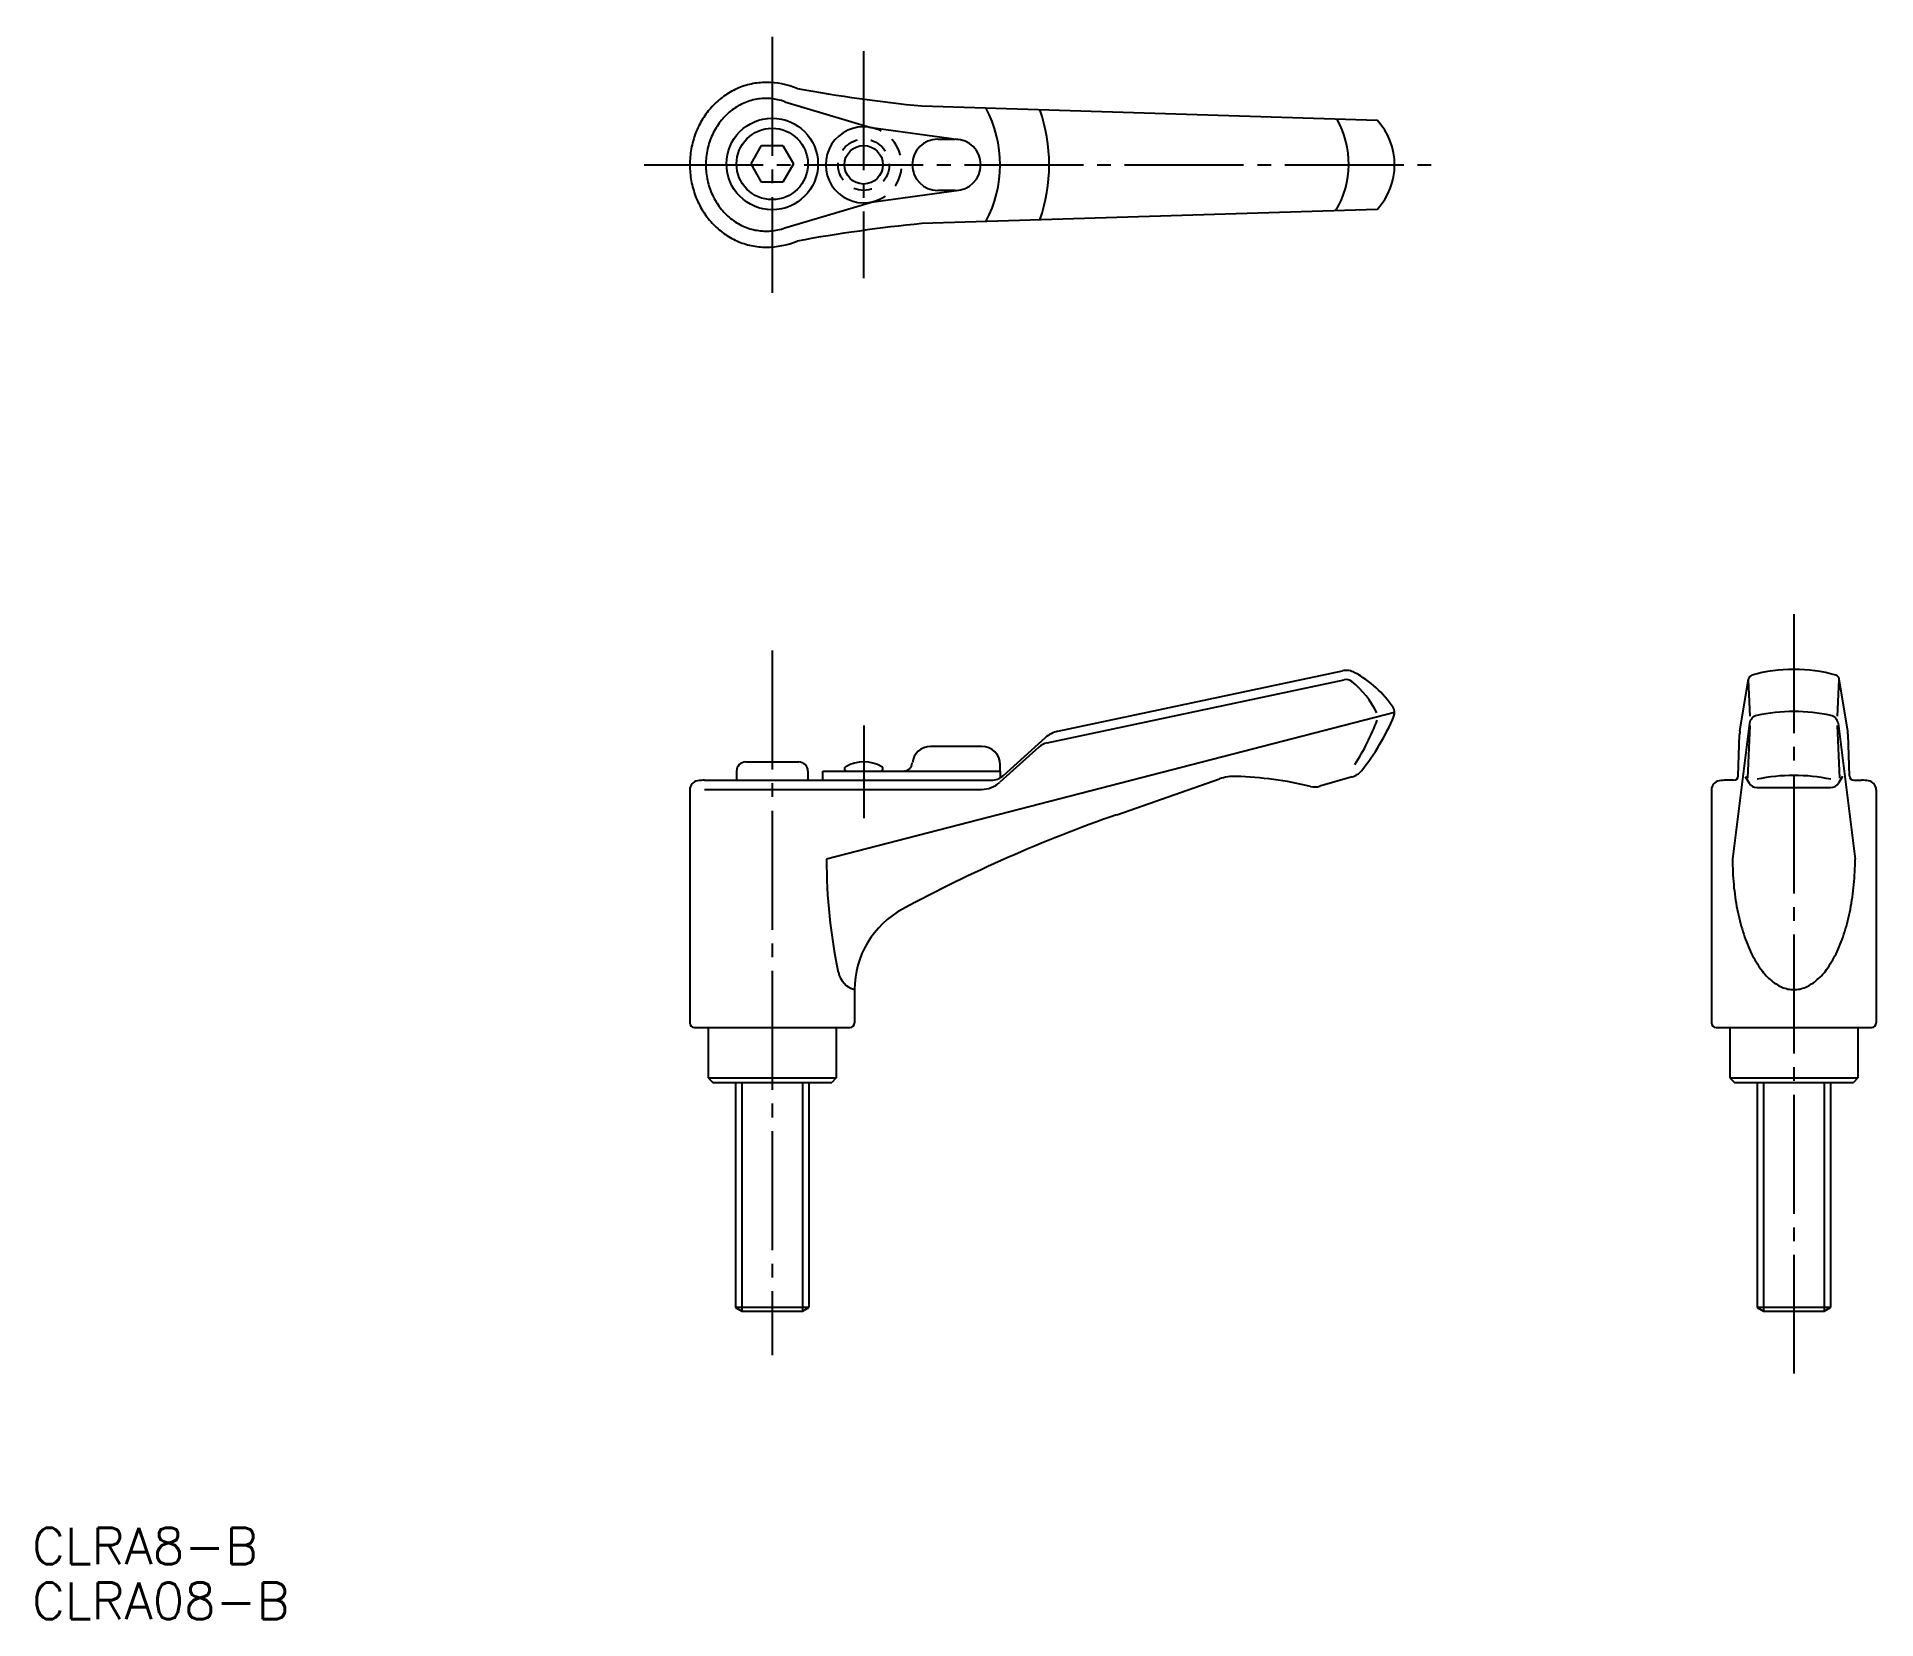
# Model space of a CAD drawing. Extents: x -258 to -57, y 157 to 330.
import ezdxf

# ---------------------------------------------------------------- set-up
doc = ezdxf.new("R2010")
doc.units = 0
doc.linetypes.add('CENTER', pattern=[17.5, 13, -1.5, 1.5, -1.5])
doc.linetypes.add('DASHED', pattern=[3.5, 2, -1.5])
doc.layers.get('0').update_dxf_attribs({"linetype": 'CONTINUOUS'})
doc.layers.add('CENTER', color=1, linetype='CENTER')
doc.layers.add('SIZE', color=7, linetype='CONTINUOUS')
doc.styles.get("Standard").update_dxf_attribs({"font": 'txt.shx', "bigfont": '@extfont2.shx'})

msp = doc.modelspace()

# ---------------------------------------------------------------- linework, layer by layer
at = {"color": 7, "linetype": 'CONTINUOUS'}
for p, q in [((-175.8, 322.76), (-166.4, 319.95)), ((-160.81, 322.3), (-111.09, 320.74)), ((-166.62, 319.98), (-156.8, 318.64)), ((-179.48, 315.96), (-178.33, 317.96)), ((-178.33, 317.96), (-176.02, 317.96)), ((-176.02, 317.96), (-174.86, 315.96)), ((-159.08, 318.67), (-157.18, 318.67)), ((-178.33, 313.96), (-179.48, 315.96)), ((-174.86, 315.96), (-176.02, 313.96)), ((-176.02, 313.96), (-178.33, 313.96)), ((-175.8, 308.97), (-166.33, 311.8)), ((-166.62, 311.76), (-156.8, 313.09)), ((-157.18, 313.07), (-159.08, 313.07)), ((-111.09, 311), (-160.81, 309.44)), ((-147.12, 252.72), (-114.68, 259.61)), ((-145.97, 253.98), (-114.88, 260.59)), ((-71.45, 254.01), (-70.51, 259.72)), ((-70.32, 255.62), (-70.51, 259.61)), ((-60.81, 255.62), (-60.62, 259.61)), ((-59.68, 254.01), (-60.62, 259.72)), ((-109.17, 256.03), (-171.24, 240.01)), ((-147.35, 253.28), (-151.94, 249.13)), ((-70.4, 254.86), (-72.26, 240.01)), ((-71.64, 249.12), (-71.49, 253.62)), ((-70.58, 248.88), (-70.35, 254.62)), ((-60.54, 248.88), (-60.78, 254.62)), ((-60.73, 254.86), (-58.87, 240.01)), ((-59.48, 249.12), (-59.64, 253.62)), ((-154.27, 252.33), (-159.87, 252.33)), ((-148.05, 252.24), (-152.3, 248.41)), ((-181.07, 249.63), (-181.07, 248.63)), ((-180.07, 250.63), (-174.27, 250.63)), ((-173.27, 249.63), (-173.27, 248.63)), ((-171.65, 249.63), (-152.27, 249.63)), ((-171.65, 248.63), (-171.65, 249.63)), ((-152.27, 249.63), (-152.27, 250.33)), ((-152.27, 249.63), (-152.27, 248.9)), ((-186.17, 247.59), (-186.17, 222.13)), ((-184.57, 248.63), (-153.26, 248.63)), ((-184.57, 247.63), (-154.31, 247.63)), ((-139.54, 244.86), (-128.29, 248.78)), ((-113.82, 248.99), (-117.34, 247.98)), ((-74.56, 247.59), (-74.56, 222.13)), ((-72.14, 248.63), (-72.96, 248.63)), ((-70.89, 249.06), (-70.44, 248.32)), ((-69.59, 247.84), (-61.54, 247.84)), ((-60.24, 249.06), (-60.69, 248.32)), ((-58.99, 248.63), (-58.16, 248.63)), ((-56.56, 247.59), (-56.56, 222.13)), ((-168.17, 225.76), (-168.17, 222.13)), ((-185.67, 221.63), (-168.67, 221.63)), ((-184.17, 221.63), (-184.17, 216.13)), ((-170.17, 221.63), (-170.17, 216.13)), ((-74.06, 221.63), (-57.06, 221.63)), ((-72.56, 221.63), (-72.56, 216.13)), ((-58.56, 221.63), (-58.56, 216.13)), ((-184.17, 216.13), (-183.67, 215.63)), ((-184.17, 216.13), (-170.17, 216.13)), ((-183.67, 215.63), (-170.67, 215.63)), ((-181.17, 215.63), (-181.17, 191.02)), ((-173.17, 215.63), (-173.17, 191.02)), ((-170.17, 216.13), (-170.67, 215.63)), ((-72.56, 216.13), (-72.06, 215.63)), ((-72.56, 216.13), (-58.56, 216.13)), ((-72.06, 215.63), (-59.06, 215.63)), ((-69.56, 215.63), (-69.56, 191.02)), ((-61.56, 215.63), (-61.56, 191.02)), ((-58.56, 216.13), (-59.06, 215.63)), ((-181.17, 191.02), (-180.5, 190.63)), ((-173.17, 191.02), (-181.17, 191.02)), ((-173.85, 190.63), (-173.17, 191.02)), ((-69.56, 191.02), (-68.89, 190.63)), ((-61.56, 191.02), (-69.56, 191.02)), ((-62.24, 190.63), (-61.56, 191.02)), ((-180.5, 190.63), (-173.85, 190.63)), ((-68.89, 190.63), (-62.24, 190.63))]:
    msp.add_line(p, q, dxfattribs=at)
at = {"color": 3, "linetype": 'CONTINUOUS'}
for p, q in [((-180.5, 215.63), (-180.5, 190.63)), ((-173.85, 215.63), (-173.85, 190.63)), ((-68.89, 215.63), (-68.89, 190.63)), ((-62.24, 215.63), (-62.24, 190.63))]:
    msp.add_line(p, q, dxfattribs=at)
at = {"color": 7, "linetype": 'CONTINUOUS'}
for points in [[(-177.83, 324.87, 0), (-178.04, 324.87, 0), (-178.24, 324.86, 0), (-178.45, 324.84, 0), (-178.65, 324.82, 0), (-178.85, 324.8, 0), (-179.06, 324.77, 0), (-179.26, 324.74, 0), (-179.46, 324.69, 0), (-179.66, 324.65, 0), (-179.86, 324.6, 0), (-180.06, 324.54, 0), (-180.25, 324.48, 0), (-180.45, 324.41, 0), (-180.64, 324.34, 0), (-180.83, 324.26, 0), (-181.02, 324.18, 0), (-181.21, 324.1, 0), (-181.4, 324, 0), (-181.58, 323.91, 0), (-181.76, 323.81, 0), (-181.94, 323.7, 0), (-182.12, 323.59, 0), (-182.29, 323.47, 0), (-182.47, 323.35, 0), (-182.63, 323.23, 0), (-182.8, 323.1, 0), (-182.96, 322.96, 0), (-183.12, 322.83, 0), (-183.28, 322.68, 0), (-183.43, 322.54, 0), (-183.58, 322.39, 0), (-183.73, 322.23, 0), (-183.87, 322.07, 0), (-184.01, 321.91, 0), (-184.15, 321.75, 0), (-184.28, 321.58, 0), (-184.41, 321.4, 0), (-184.53, 321.23, 0), (-184.65, 321.05, 0), (-184.77, 320.87, 0), (-184.88, 320.68, 0), (-184.99, 320.5, 0), (-185.09, 320.3, 0), (-185.19, 320.11, 0), (-185.28, 319.92, 0), (-185.37, 319.72, 0), (-185.46, 319.52, 0), (-185.54, 319.31, 0), (-185.61, 319.11, 0), (-185.69, 318.9, 0), (-185.75, 318.69, 0), (-185.81, 318.48, 0), (-185.87, 318.27, 0), (-185.92, 318.06, 0), (-185.97, 317.84, 0), (-186.01, 317.62, 0), (-186.05, 317.41, 0), (-186.08, 317.19, 0), (-186.11, 316.97, 0), (-186.13, 316.75, 0), (-186.15, 316.53, 0), (-186.16, 316.31, 0), (-186.17, 316.09, 0), (-186.17, 315.87, 0), (-186.17, 315.65, 0), (-186.16, 315.43, 0), (-186.15, 315.21, 0), (-186.13, 314.99, 0), (-186.11, 314.77, 0), (-186.08, 314.55, 0), (-186.05, 314.33, 0), (-186.01, 314.11, 0), (-185.97, 313.9, 0), (-185.92, 313.68, 0), (-185.87, 313.47, 0), (-185.81, 313.26, 0), (-185.75, 313.05, 0), (-185.69, 312.84, 0), (-185.61, 312.63, 0), (-185.54, 312.42, 0), (-185.46, 312.22, 0), (-185.37, 312.02, 0), (-185.28, 311.82, 0), (-185.19, 311.63, 0), (-185.09, 311.43, 0), (-184.99, 311.24, 0), (-184.88, 311.05, 0), (-184.77, 310.87, 0), (-184.65, 310.69, 0), (-184.53, 310.51, 0), (-184.41, 310.33, 0), (-184.28, 310.16, 0), (-184.15, 309.99, 0), (-184.01, 309.82, 0), (-183.87, 309.66, 0), (-183.73, 309.5, 0), (-183.58, 309.35, 0), (-183.43, 309.2, 0), (-183.28, 309.05, 0), (-183.12, 308.91, 0), (-182.96, 308.77, 0), (-182.8, 308.64, 0), (-182.63, 308.51, 0), (-182.47, 308.38, 0), (-182.29, 308.26, 0), (-182.12, 308.15, 0), (-181.94, 308.04, 0), (-181.76, 307.93, 0), (-181.58, 307.83, 0), (-181.4, 307.73, 0), (-181.21, 307.64, 0), (-181.02, 307.55, 0), (-180.83, 307.47, 0), (-180.64, 307.39, 0), (-180.45, 307.32, 0), (-180.25, 307.26, 0), (-180.06, 307.19, 0), (-179.86, 307.14, 0), (-179.66, 307.09, 0), (-179.46, 307.04, 0), (-179.26, 307, 0), (-179.06, 306.97, 0), (-178.85, 306.94, 0), (-178.65, 306.91, 0), (-178.45, 306.89, 0), (-178.24, 306.88, 0), (-178.04, 306.87, 0), (-177.83, 306.87, 0)], [(-175.79, 322.76, 0), (-175.98, 322.83, 0), (-176.17, 322.88, 0), (-176.36, 322.93, 0), (-176.55, 322.98, 0), (-176.74, 323.02, 0), (-176.93, 323.05, 0), (-177.12, 323.08, 0), (-177.31, 323.1, 0), (-177.51, 323.11, 0), (-177.7, 323.12, 0), (-177.9, 323.12, 0), (-178.09, 323.11, 0), (-178.28, 323.1, 0), (-178.48, 323.08, 0), (-178.67, 323.06, 0), (-178.86, 323.03, 0), (-179.05, 322.99, 0), (-179.24, 322.95, 0), (-179.43, 322.9, 0), (-179.62, 322.85, 0), (-179.81, 322.79, 0), (-179.99, 322.72, 0), (-180.17, 322.64, 0), (-180.35, 322.57, 0), (-180.53, 322.48, 0), (-180.71, 322.39, 0), (-180.88, 322.3, 0), (-181.05, 322.19, 0), (-181.22, 322.09, 0), (-181.38, 321.98, 0), (-181.55, 321.86, 0), (-181.71, 321.73, 0), (-181.86, 321.61, 0), (-182.01, 321.47, 0), (-182.16, 321.33, 0), (-182.31, 321.19, 0), (-182.45, 321.05, 0), (-182.58, 320.89, 0), (-182.72, 320.74, 0), (-182.84, 320.58, 0), (-182.97, 320.41, 0), (-183.09, 320.24, 0), (-183.2, 320.07, 0), (-183.31, 319.9, 0), (-183.42, 319.72, 0), (-183.52, 319.53, 0), (-183.61, 319.35, 0), (-183.7, 319.16, 0), (-183.79, 318.97, 0), (-183.87, 318.77, 0), (-183.94, 318.58, 0), (-184.01, 318.38, 0), (-184.08, 318.18, 0), (-184.14, 317.97, 0), (-184.19, 317.77, 0), (-184.24, 317.56, 0), (-184.28, 317.35, 0), (-184.32, 317.14, 0), (-184.35, 316.93, 0), (-184.38, 316.72, 0), (-184.4, 316.51, 0), (-184.41, 316.3, 0), (-184.42, 316.08, 0), (-184.42, 315.87, 0), (-184.42, 315.65, 0), (-184.41, 315.44, 0), (-184.4, 315.23, 0), (-184.38, 315.02, 0), (-184.35, 314.81, 0), (-184.32, 314.59, 0), (-184.28, 314.38, 0), (-184.24, 314.18, 0), (-184.19, 313.97, 0), (-184.14, 313.76, 0), (-184.08, 313.56, 0), (-184.01, 313.36, 0), (-183.94, 313.16, 0), (-183.87, 312.96, 0), (-183.79, 312.77, 0), (-183.7, 312.58, 0), (-183.61, 312.39, 0), (-183.52, 312.2, 0), (-183.42, 312.02, 0), (-183.31, 311.84, 0), (-183.2, 311.67, 0), (-183.09, 311.49, 0), (-182.97, 311.32, 0), (-182.84, 311.16, 0), (-182.72, 311, 0), (-182.58, 310.84, 0), (-182.45, 310.69, 0), (-182.31, 310.54, 0), (-182.16, 310.4, 0), (-182.01, 310.26, 0), (-181.86, 310.13, 0), (-181.71, 310, 0), (-181.55, 309.88, 0), (-181.38, 309.76, 0), (-181.22, 309.65, 0), (-181.05, 309.54, 0), (-180.88, 309.44, 0), (-180.71, 309.35, 0), (-180.53, 309.25, 0), (-180.35, 309.17, 0), (-180.17, 309.09, 0), (-179.99, 309.02, 0), (-179.81, 308.95, 0), (-179.62, 308.89, 0), (-179.43, 308.84, 0), (-179.24, 308.79, 0), (-179.05, 308.74, 0), (-178.86, 308.71, 0), (-178.67, 308.68, 0), (-178.48, 308.65, 0), (-178.28, 308.64, 0), (-178.09, 308.62, 0), (-177.9, 308.62, 0), (-177.7, 308.62, 0), (-177.51, 308.63, 0), (-177.31, 308.64, 0), (-177.12, 308.66, 0), (-176.93, 308.69, 0), (-176.74, 308.72, 0), (-176.55, 308.76, 0), (-176.36, 308.8, 0), (-176.17, 308.85, 0), (-175.98, 308.91, 0), (-175.79, 308.97, 0)], [(-72.26, 240.01, 0), (-72.26, 239.66, 0), (-72.25, 239.31, 0), (-72.24, 238.97, 0), (-72.23, 238.62, 0), (-72.21, 238.27, 0), (-72.19, 237.92, 0), (-72.16, 237.58, 0), (-72.13, 237.23, 0), (-72.1, 236.89, 0), (-72.06, 236.55, 0), (-72.02, 236.21, 0), (-71.97, 235.88, 0), (-71.92, 235.54, 0), (-71.87, 235.21, 0), (-71.81, 234.88, 0), (-71.75, 234.56, 0), (-71.68, 234.24, 0), (-71.62, 233.92, 0), (-71.54, 233.61, 0), (-71.47, 233.3, 0), (-71.39, 232.99, 0), (-71.31, 232.69, 0), (-71.22, 232.39, 0), (-71.13, 232.1, 0), (-71.04, 231.81, 0), (-70.94, 231.52, 0), (-70.84, 231.25, 0), (-70.74, 230.97, 0), (-70.63, 230.71, 0), (-70.52, 230.44, 0), (-70.41, 230.19, 0), (-70.3, 229.94, 0), (-70.18, 229.69, 0), (-70.06, 229.45, 0), (-69.94, 229.22, 0), (-69.81, 229, 0), (-69.68, 228.78, 0), (-69.55, 228.57, 0), (-69.42, 228.36, 0), (-69.28, 228.16, 0), (-69.14, 227.97, 0), (-69, 227.79, 0), (-68.86, 227.61, 0), (-68.72, 227.44, 0), (-68.57, 227.28, 0), (-68.43, 227.13, 0), (-68.28, 226.98, 0), (-68.13, 226.85, 0), (-67.97, 226.72, 0), (-67.82, 226.59, 0), (-67.66, 226.48, 0), (-67.51, 226.38, 0), (-67.35, 226.28, 0), (-67.19, 226.19, 0), (-67.03, 226.11, 0), (-66.87, 226.04, 0), (-66.71, 225.97, 0), (-66.55, 225.92, 0), (-66.38, 225.87, 0), (-66.22, 225.83, 0), (-66.06, 225.8, 0), (-65.89, 225.78, 0), (-65.73, 225.77, 0), (-65.56, 225.76, 0), (-65.4, 225.77, 0), (-65.23, 225.78, 0), (-65.07, 225.8, 0), (-64.91, 225.83, 0), (-64.74, 225.87, 0), (-64.58, 225.92, 0), (-64.42, 225.97, 0), (-64.26, 226.04, 0), (-64.1, 226.11, 0), (-63.94, 226.19, 0), (-63.78, 226.28, 0), (-63.62, 226.38, 0), (-63.46, 226.48, 0), (-63.31, 226.59, 0), (-63.15, 226.72, 0), (-63, 226.85, 0), (-62.85, 226.98, 0), (-62.7, 227.13, 0), (-62.55, 227.28, 0), (-62.41, 227.44, 0), (-62.26, 227.61, 0), (-62.12, 227.79, 0), (-61.98, 227.97, 0), (-61.84, 228.16, 0), (-61.71, 228.36, 0), (-61.58, 228.57, 0), (-61.44, 228.78, 0), (-61.32, 229, 0), (-61.19, 229.22, 0), (-61.07, 229.45, 0), (-60.95, 229.69, 0), (-60.83, 229.94, 0), (-60.71, 230.19, 0), (-60.6, 230.44, 0), (-60.49, 230.71, 0), (-60.39, 230.97, 0), (-60.29, 231.25, 0), (-60.19, 231.52, 0), (-60.09, 231.81, 0), (-60, 232.1, 0), (-59.91, 232.39, 0), (-59.82, 232.69, 0), (-59.74, 232.99, 0), (-59.66, 233.3, 0), (-59.58, 233.61, 0), (-59.51, 233.92, 0), (-59.44, 234.24, 0), (-59.38, 234.56, 0), (-59.32, 234.88, 0), (-59.26, 235.21, 0), (-59.21, 235.54, 0), (-59.16, 235.88, 0), (-59.11, 236.21, 0), (-59.07, 236.55, 0), (-59.03, 236.89, 0), (-59, 237.23, 0), (-58.97, 237.58, 0), (-58.94, 237.92, 0), (-58.92, 238.27, 0), (-58.9, 238.62, 0), (-58.89, 238.97, 0), (-58.88, 239.31, 0), (-58.87, 239.66, 0), (-58.87, 240.01, 0)]]:
    msp.add_polyline3d(points, dxfattribs=at)
for centre, radius in [((-177.17, 315.96), 5), ((-177.17, 315.96), 3.9), ((-167.18, 315.87), 2.1)]:
    msp.add_circle(centre, radius, dxfattribs=at)
at = {"color": 3, "linetype": 'DASHED'}
msp.add_circle((-167.18, 315.87), 2.8, dxfattribs=at)
at = {"color": 7, "linetype": 'CONTINUOUS'}
for centre, radius, start, end in [((-177.83, 315.87), 9, 67.8711, 90), ((-145.6, 480.71), 159.14, 259.5574, 264.5157), ((-165.27, 315.87), 13, 331.4577, 28.5423), ((-165.27, 315.87), 18.36, 340.8425, 19.1575), ((-167.18, 315.87), 4.15, 82.2414, 277.7586), ((-124.19, 315.96), 10, 329.329, 29.4573), ((-159.08, 315.87), 2.8, 90, 270), ((-157.18, 315.87), 2.8, 270, 90), ((-177.83, 315.87), 9, 270, 292.1289), ((-145.6, 151.03), 159.14, 95.4843, 100.4426), ((-114.47, 258.63), 2, 61.2027, 102), ((-114.47, 258.63), 1, 51.0321, 102), ((-120.13, 251.64), 10, 25.7897, 51.0321), ((-119.29, 249.87), 12, 34.0533, 61.2027), ((-70.01, 259.63), 0.5, 105.4384, 170.62), ((-65.56, 243.53), 17.21, 74.5616, 105.4384), ((-61.11, 259.63), 0.5, 9.38, 74.5616), ((-132.3, 265.31), 25, 321.2517, 337.2472), ((-110.17, 256.03), 1, 337.2472, 34.0533), ((-69.41, 254.73), 1, 101.884, 172.8656), ((-65.56, 236.47), 19.67, 78.116, 101.884), ((-61.72, 254.73), 1, 7.1344, 78.116), ((-145.34, 251.05), 3, 102, 132.0837), ((-133.59, 263.54), 24, 326.7163, 339.681), ((-68.49, 253.52), 3, 170.62, 178.0272), ((-62.64, 253.52), 3, 1.9728, 9.38), ((-159.87, 250.33), 2, 90, 174.2608), ((-154.27, 250.33), 2, 0, 90), ((-146.71, 250.76), 2, 102, 132.0837), ((-180.07, 249.63), 1, 90, 180), ((-174.27, 249.63), 1, 0, 90), ((-169.02, 249.89), 0.258, 119.4929, 270), ((-167.17, 246.63), 4, 60.5071, 119.4929), ((-165.33, 249.89), 0.258, 270, 60.5071), ((-162.86, 250.63), 1, 270, 354.2608), ((-114.37, 250.92), 2, 286, 321.2517), ((-185.17, 247.59), 1, 98.6269, 180), ((-184.57, 243.63), 5, 90, 98.6269), ((-154.31, 250.63), 3, 270, 312.0837), ((-153.26, 250.63), 2, 270, 312.0837), ((-126.65, 244.06), 5, 88.2561, 109.1933), ((-127.71, 209.07), 40, 76.4742, 88.2561), ((-117.89, 249.91), 2, 256.4742, 286), ((-73.56, 247.59), 1, 98.6269, 180), ((-72.96, 243.63), 5, 90, 98.6269), ((-72.14, 249.13), 0.5, 270, 358.0272), ((-69.59, 248.84), 1, 211.1878, 270), ((-65.56, 229.89), 19.27, 77.9523, 102.0477), ((-61.54, 248.84), 1, 270, 328.8122), ((-58.99, 249.13), 0.5, 181.9728, 270), ((-58.16, 243.63), 5, 81.3731, 90), ((-57.56, 247.59), 1, 0, 81.3731), ((-86.94, 93.76), 160, 109.1933, 118.3535), ((-111.24, 240.01), 60, 180, 191.8867), ((-158.17, 225.76), 10, 118.3535, 180), ((-167.5, 228.17), 2.5, 191.8867, 254.4802), ((-185.67, 222.13), 0.5, 180, 270), ((-168.67, 222.13), 0.5, 270, 0), ((-74.06, 222.13), 0.5, 180, 270), ((-57.06, 222.13), 0.5, 270, 0)]:
    msp.add_arc(centre, radius, start, end, dxfattribs=at)
at = {"color": 3, "linetype": 'DASHED'}
msp.add_arc((-167.18, 315.87), 4.15, 277.7586, 82.2414, dxfattribs=at)
at = {"layer": 'CENTER', "color": 1, "linetype": 'CENTER'}
for p, q in [((-177.17, 329.85), (-177.17, 301.88)), ((-167.18, 328.27), (-167.18, 303.47)), ((-191.17, 315.87), (-104.17, 315.87)), ((-65.56, 266.78), (-65.56, 183.81)), ((-177.17, 262.81), (-177.17, 185.83)), ((-167.17, 254.62), (-167.17, 244.51))]:
    msp.add_line(p, q, dxfattribs=at)
at = {"layer": 'SIZE', "color": 7, "linetype": 'CONTINUOUS'}
msp.add_arc((-116.3, 315.87), 7.13, 316.92, 43.08, dxfattribs=at)

# ---------------------------------------------------------------- texts
at = {"color": 7, "linetype": 'CONTINUOUS'}
for s, p in [('CLRA8-B', (-258.03, 162.98)), ('CLRA08-B', (-258.03, 156.98))]:
    msp.add_text(s, height=4, dxfattribs=at).set_placement(p)

doc.saveas('drawing.dxf')
